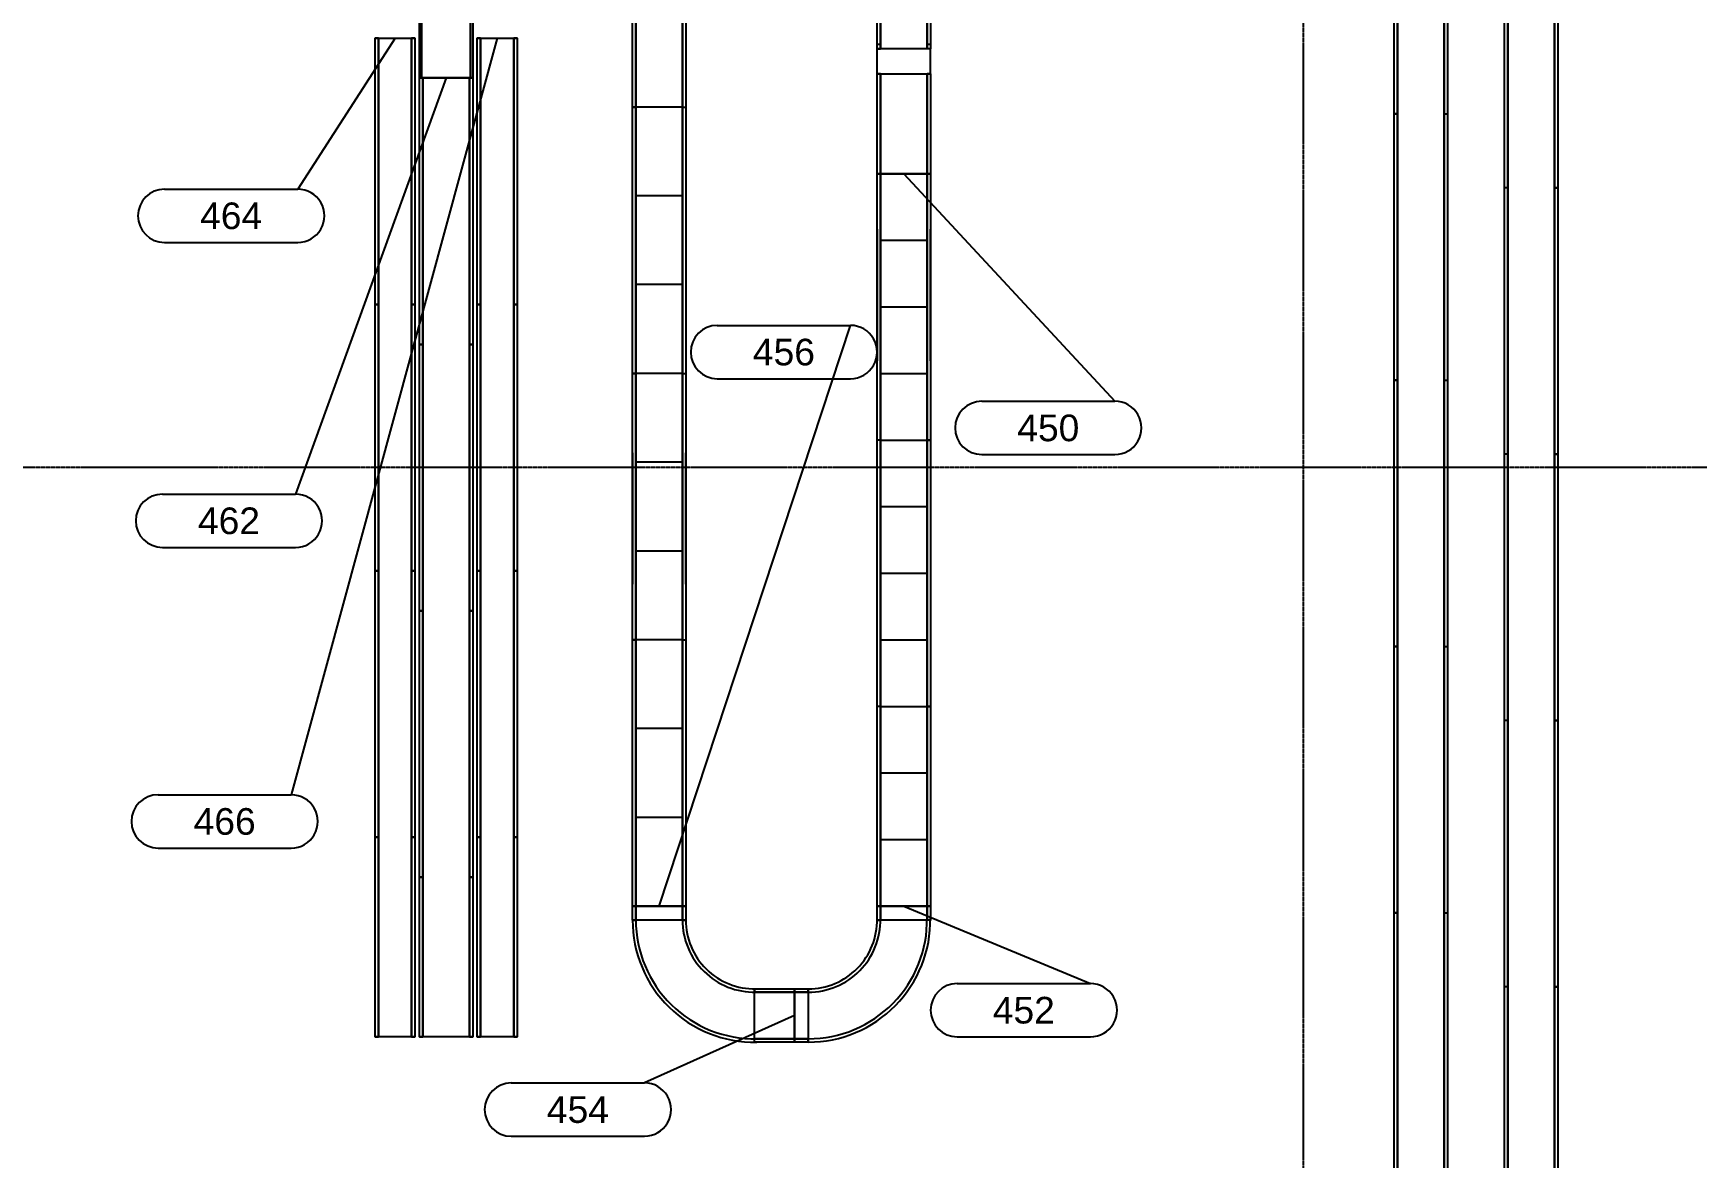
# Model space of a CAD drawing. Header units: inches. Extents: x -21257 to 11444, y 0 to 8704.
# Drawn here: x 956 to 1705, y 4956 to 5463 of the extents above; entities that cross this region are included whole.
import ezdxf
from ezdxf.enums import TextEntityAlignment as Align

# ---------------------------------------------------------------- set-up
doc = ezdxf.new("R2010")
doc.units = ezdxf.units.IN
doc.header["$MEASUREMENT"] = 0
doc.linetypes.add('CENTER2', pattern=[1.125, 0.75, -0.125, 0.125, -0.125])
for name, color, linetype in [('400-CONV-LAYOUT', 1, 'Continuous'), ('400-CONV-NUMBERS', 1, 'Continuous'), ('800-CONV-LAYOUT', 54, 'Continuous'), ('Bldg_Cline', 8, 'CENTER2')]:
    doc.layers.add(name, color=color, linetype=linetype)
doc.styles.get("Standard").update_dxf_attribs({"font": 'helvl.shx'})

# ---------------------------------------------------------------- blocks, each defined once
blk = doc.blocks.new('DCBLOCK')
at = {"linetype": 'Continuous'}
for p, q in [((-0.625, 0), (0, 0)), ((-0.625, -0.25), (0, -0.25))]:
    blk.add_line(p, q, dxfattribs=at)
for centre, start, end in [((-0.625, -0.125), 89.99998, 269.99994), ((0, -0.125), 269.99994, 89.99998)]:
    blk.add_arc(centre, 0.125, start, end)
blk.add_attdef('FORTNAITEM', text='', height=0.125).set_placement((-0.3125, -0.125), align=Align.MIDDLE_CENTER)
at = {"flags": 1}
blk.add_attdef('SERIALNUM', (-0.625, -0.3437), '', height=0.125, dxfattribs=at)
blk = doc.blocks.new('Promise-US15-100330-00-10-003 Bldg Colums')
at = {"layer": 'Bldg_Cline'}
for p, q in [((600, 7193.33), (600, 9.33)), ((-389.27, 4752), (72, 4752)), ((72, 4752), (6000, 4752))]:
    blk.add_line(p, q, dxfattribs=at)

msp = doc.modelspace()

# ---------------------------------------------------------------- linework, layer by layer
at = {"layer": '400-CONV-LAYOUT', "linetype": 'Continuous'}
for p, q in [((1337.62, 5457.96, 212.29), (1336.12, 5457.96, 212.29)), ((1336.12, 5456.04, 218.5), (1337.62, 5456.04, 218.5)), ((1337.62, 5456.04, 218.5), (1337.62, 5457.96, 212.29)), ((1360.12, 5457.96, 212.29), (1358.62, 5457.96, 212.29)), ((1358.62, 5457.96, 212.29), (1358.62, 5456.04, 218.5)), ((1360.12, 5456.04, 218.5), (1358.62, 5456.04, 218.5)), ((1337.62, 5444.77, 209.5), (1336.12, 5444.77, 209.5)), ((1337.62, 5444.77, 216), (1336.12, 5444.77, 216)), ((1337.62, 5444.77, 216), (1337.62, 5444.77, 209.5)), ((1358.62, 5444.77, 209.5), (1360.12, 5444.77, 209.5)), ((1358.62, 5444.77, 216), (1358.62, 5444.77, 209.5)), ((1360.12, 5444.77, 216), (1358.62, 5444.77, 216)), ((1225.9, 5429.77, 216), (1227.4, 5429.77, 216)), ((1227.4, 5429.77, 209.5), (1225.9, 5429.77, 209.5)), ((1227.4, 5429.77, 216), (1227.4, 5429.77, 209.5)), ((1248.4, 5429.77, 216), (1227.4, 5429.77, 216)), ((1248.4, 5429.77, 216), (1249.9, 5429.77, 216)), ((1248.4, 5429.77, 216), (1248.4, 5429.77, 209.5)), ((1248.4, 5429.77, 209.5), (1249.9, 5429.77, 209.5)), ((1337.6, 5399.77, 216), (1336.1, 5399.77, 216)), ((1337.6, 5399.77, 209.5), (1336.1, 5399.77, 209.5)), ((1337.62, 5399.77, 209.5), (1336.12, 5399.77, 209.5)), ((1336.12, 5399.77, 216), (1337.62, 5399.77, 216)), ((1337.6, 5399.77, 216), (1337.6, 5399.77, 209.5)), ((1337.62, 5399.77, 216), (1337.62, 5399.77, 209.5)), ((1360.1, 5399.77, 216), (1358.6, 5399.77, 216)), ((1358.6, 5399.77, 216), (1358.6, 5399.77, 209.5)), ((1358.6, 5399.77, 209.5), (1360.1, 5399.77, 209.5)), ((1360.12, 5399.77, 209.5), (1358.62, 5399.77, 209.5)), ((1358.62, 5399.77, 209.5), (1358.62, 5399.77, 216)), ((1360.12, 5399.77, 216), (1358.62, 5399.77, 216)), ((1248.4, 5389.77, 216), (1227.4, 5389.77, 216)), ((1620.22, 5393.42, 330), (1618.72, 5393.42, 330)), ((1620.22, 5393.42, 323.5), (1618.72, 5393.42, 323.5)), ((1620.22, 5393.42, 330), (1620.22, 5393.42, 323.5)), ((1642.72, 5393.42, 330), (1641.22, 5393.42, 330)), ((1641.22, 5393.42, 330), (1641.22, 5393.42, 323.5)), ((1641.22, 5393.42, 323.5), (1642.72, 5393.42, 323.5)), ((1337.6, 5369.77, 216), (1358.6, 5369.77, 216)), ((1248.4, 5349.77, 216), (1227.4, 5349.77, 216)), ((1337.6, 5339.77, 216), (1358.6, 5339.77, 216)), ((1225.9, 5309.77, 216), (1227.4, 5309.77, 216)), ((1227.4, 5309.77, 209.5), (1225.9, 5309.77, 209.5)), ((1227.4, 5309.77, 216), (1227.4, 5309.77, 209.5)), ((1248.4, 5309.77, 216), (1227.4, 5309.77, 216)), ((1248.4, 5309.77, 216), (1249.9, 5309.77, 216)), ((1248.4, 5309.77, 216), (1248.4, 5309.77, 209.5)), ((1248.4, 5309.77, 209.5), (1249.9, 5309.77, 209.5)), ((1337.6, 5309.77, 216), (1358.6, 5309.77, 216)), ((1337.6, 5279.77, 216), (1336.1, 5279.77, 216)), ((1337.6, 5279.77, 209.5), (1336.1, 5279.77, 209.5)), ((1337.6, 5279.77, 216), (1337.6, 5279.77, 209.5)), ((1337.6, 5279.77, 216), (1358.6, 5279.77, 216)), ((1360.1, 5279.77, 216), (1358.6, 5279.77, 216)), ((1358.6, 5279.77, 216), (1358.6, 5279.77, 209.5)), ((1358.6, 5279.77, 209.5), (1360.1, 5279.77, 209.5)), ((1248.4, 5269.77, 216), (1227.4, 5269.77, 216)), ((1620.22, 5273.42, 330), (1618.72, 5273.42, 330)), ((1620.22, 5273.42, 323.5), (1618.72, 5273.42, 323.5)), ((1620.22, 5273.42, 330), (1620.22, 5273.42, 323.5)), ((1642.72, 5273.42, 330), (1641.22, 5273.42, 330)), ((1641.22, 5273.42, 330), (1641.22, 5273.42, 323.5)), ((1641.22, 5273.42, 323.5), (1642.72, 5273.42, 323.5)), ((1337.6, 5249.77, 216), (1358.6, 5249.77, 216)), ((1248.4, 5229.77, 216), (1227.4, 5229.77, 216)), ((1337.6, 5219.77, 216), (1358.6, 5219.77, 216)), ((1227.4, 5189.77, 209.5), (1225.9, 5189.77, 209.5)), ((1225.9, 5189.77, 216), (1227.4, 5189.77, 216)), ((1248.4, 5189.77, 216), (1227.4, 5189.77, 216)), ((1227.4, 5189.77, 216), (1227.4, 5189.77, 209.5)), ((1248.4, 5189.77, 209.5), (1249.9, 5189.77, 209.5)), ((1248.4, 5189.77, 216), (1248.4, 5189.77, 209.5)), ((1248.4, 5189.77, 216), (1249.9, 5189.77, 216)), ((1337.6, 5189.77, 216), (1358.6, 5189.77, 216)), ((1337.6, 5159.77, 209.5), (1336.1, 5159.77, 209.5)), ((1337.6, 5159.77, 216), (1336.1, 5159.77, 216)), ((1337.6, 5159.77, 216), (1358.6, 5159.77, 216)), ((1337.6, 5159.77, 216), (1337.6, 5159.77, 209.5)), ((1358.6, 5159.77, 209.5), (1360.1, 5159.77, 209.5)), ((1358.6, 5159.77, 216), (1358.6, 5159.77, 209.5)), ((1360.1, 5159.77, 216), (1358.6, 5159.77, 216)), ((1248.4, 5149.77, 216), (1227.4, 5149.77, 216)), ((1620.22, 5153.42, 330), (1618.72, 5153.42, 330)), ((1620.22, 5153.42, 323.5), (1618.72, 5153.42, 323.5)), ((1620.22, 5153.42, 330), (1620.22, 5153.42, 323.5)), ((1642.72, 5153.42, 330), (1641.22, 5153.42, 330)), ((1641.22, 5153.42, 330), (1641.22, 5153.42, 323.5)), ((1641.22, 5153.42, 323.5), (1642.72, 5153.42, 323.5)), ((1337.6, 5129.77, 216), (1358.6, 5129.77, 216)), ((1248.4, 5109.77, 216), (1227.4, 5109.77, 216)), ((1337.6, 5099.77, 216), (1358.6, 5099.77, 216)), ((1225.9, 5069.77, 206.5), (1227.4, 5069.77, 206.5)), ((1225.9, 5069.77, 216), (1227.4, 5069.77, 216)), ((1227.4, 5069.77, 209.5), (1225.9, 5069.77, 209.5)), ((1225.9, 5069.77, 216), (1227.4, 5069.77, 216)), ((1227.4, 5069.77, 206.5), (1227.4, 5069.77, 216)), ((1227.4, 5069.77, 216), (1227.4, 5069.77, 209.5)), ((1248.4, 5069.77, 206.5), (1249.9, 5069.77, 206.5)), ((1248.4, 5069.77, 216), (1248.4, 5069.77, 206.5)), ((1249.9, 5069.77, 216), (1248.4, 5069.77, 216)), ((1248.4, 5069.77, 209.5), (1249.9, 5069.77, 209.5)), ((1248.4, 5069.77, 216), (1248.4, 5069.77, 209.5)), ((1248.4, 5069.77, 216), (1249.9, 5069.77, 216)), ((1337.6, 5069.77, 206.5), (1336.1, 5069.77, 206.5)), ((1337.6, 5069.77, 216), (1336.1, 5069.77, 216)), ((1337.6, 5069.77, 209.5), (1336.1, 5069.77, 209.5)), ((1336.1, 5069.77, 216), (1337.6, 5069.77, 216)), ((1337.6, 5069.77, 216), (1337.6, 5069.77, 206.5)), ((1337.6, 5069.77, 216), (1337.6, 5069.77, 209.5)), ((1358.6, 5069.77, 206.5), (1360.1, 5069.77, 206.5)), ((1358.6, 5069.77, 216), (1358.6, 5069.77, 206.5)), ((1360.1, 5069.77, 216), (1358.6, 5069.77, 216)), ((1360.1, 5069.77, 209.5), (1358.6, 5069.77, 209.5)), ((1358.6, 5069.77, 209.5), (1358.6, 5069.77, 216)), ((1360.1, 5069.77, 216), (1358.6, 5069.77, 216)), ((1227.4, 5063.52, 206.5), (1225.9, 5063.52, 206.5)), ((1225.9, 5063.52, 216), (1227.4, 5063.52, 216)), ((1227.4, 5063.52, 216), (1227.4, 5063.52, 206.5)), ((1248.4, 5063.52, 206.5), (1249.9, 5063.52, 206.5)), ((1248.4, 5063.52, 216), (1248.4, 5063.52, 206.5)), ((1248.4, 5063.52, 216), (1249.9, 5063.52, 216)), ((1337.6, 5063.52, 206.5), (1336.1, 5063.52, 206.5)), ((1336.1, 5063.52, 216), (1337.6, 5063.52, 216)), ((1337.6, 5063.52, 216), (1337.6, 5063.52, 206.5)), ((1360.1, 5063.52, 206.5), (1358.6, 5063.52, 206.5)), ((1358.6, 5063.52, 206.5), (1358.6, 5063.52, 216)), ((1360.1, 5063.52, 216), (1358.6, 5063.52, 216)), ((1280.9, 5031.02, 206.5), (1280.9, 5032.52, 206.5)), ((1280.9, 5032.52, 216), (1280.9, 5031.02, 216)), ((1280.9, 5031.02, 216), (1280.9, 5031.02, 206.5)), ((1298.85, 5031.02, 206.5), (1298.85, 5032.52, 206.5)), ((1298.85, 5032.52, 216), (1298.85, 5031.02, 216)), ((1298.85, 5031.02, 216), (1298.85, 5031.02, 206.5)), ((1298.9, 5031.02, 206.5), (1298.9, 5032.52, 206.5)), ((1298.9, 5031.02, 216), (1298.9, 5032.52, 216)), ((1298.9, 5031.02, 216), (1298.9, 5031.02, 206.5)), ((1305.1, 5031.02, 206.5), (1305.1, 5032.52, 206.5)), ((1305.1, 5031.02, 216), (1305.1, 5032.52, 216)), ((1305.1, 5031.02, 216), (1305.1, 5031.02, 206.5)), ((1620.22, 5033.42, 330), (1618.72, 5033.42, 330)), ((1620.22, 5033.42, 323.5), (1618.72, 5033.42, 323.5)), ((1620.22, 5033.42, 330), (1620.22, 5033.42, 323.5)), ((1642.72, 5033.42, 330), (1641.22, 5033.42, 330)), ((1641.22, 5033.42, 330), (1641.22, 5033.42, 323.5)), ((1641.22, 5033.42, 323.5), (1642.72, 5033.42, 323.5)), ((1280.9, 5008.52, 206.5), (1280.9, 5010.02, 206.5)), ((1280.9, 5010.02, 206.5), (1280.9, 5010.02, 216)), ((1280.9, 5008.52, 216), (1280.9, 5010.02, 216)), ((1298.85, 5008.52, 206.5), (1298.85, 5010.02, 206.5)), ((1298.85, 5010.02, 206.5), (1298.85, 5010.02, 216)), ((1298.85, 5008.52, 216), (1298.85, 5010.02, 216)), ((1298.9, 5010.02, 206.5), (1298.9, 5008.52, 206.5)), ((1298.9, 5010.02, 216), (1298.9, 5010.02, 206.5)), ((1298.9, 5008.52, 216), (1298.9, 5010.02, 216)), ((1305.1, 5010.02, 206.5), (1305.1, 5008.52, 206.5)), ((1305.1, 5010.02, 216), (1305.1, 5010.02, 206.5)), ((1305.1, 5008.52, 216), (1305.1, 5010.02, 216))]:
    msp.add_line(p, q, dxfattribs=at)
at = {"layer": '400-CONV-LAYOUT'}
for p, q in [((1336.12, 5444.77), (1336.12, 5456.04)), ((1360.12, 5444.77), (1360.12, 5456.04))]:
    msp.add_line(p, q, dxfattribs=at)
for centre, radius, start, end in [((1280.9, 5063.52, 206.5), 55, 180, 271), ((1280.9, 5063.52, 216), 55, 180, 271), ((1280.9, 5063.52, 206.5), 53.5, 180, 271), ((1280.9, 5063.52, 216), 53.5, 180, 271), ((1280.9, 5063.52, 206.5), 32.5, 180, 271), ((1280.9, 5063.52, 216), 32.5, 180, 271), ((1280.9, 5063.52, 206.5), 31, 180, 271), ((1280.9, 5063.52, 216), 31, 180, 271), ((1305.1, 5063.52, 206.5), 55, 270, 1), ((1305.1, 5063.52, 216), 55, 270, 1), ((1305.1, 5063.52, 206.5), 53.5, 270, 1), ((1305.1, 5063.52, 216), 53.5, 270, 1), ((1305.1, 5063.52, 206.5), 32.5, 270, 1), ((1305.1, 5063.52, 216), 32.5, 270, 1), ((1305.1, 5063.52, 206.5), 31, 270, 1), ((1305.1, 5063.52, 216), 31, 270, 1)]:
    msp.add_arc(centre, radius, start, end, dxfattribs=at)
for points in [[(1620.22, 5873.42, 323.5), (1620.22, 4553.42, 323.5), (1618.72, 4553.42, 323.5), (1618.72, 5873.42, 323.5)], [(1620.22, 5873.42, 330), (1620.22, 4553.42, 330), (1618.72, 4553.42, 330), (1618.72, 5873.42, 330)], [(1641.22, 5873.42, 330), (1641.22, 4553.42, 330), (1620.22, 4553.42, 330), (1620.22, 5873.42, 330)], [(1620.22, 5873.42, 330), (1620.22, 4553.42, 330), (1620.22, 4553.42, 323.5), (1620.22, 5873.42, 323.5)], [(1641.22, 5873.42, 330), (1641.22, 4553.42, 330), (1641.22, 4553.42, 323.5), (1641.22, 5873.42, 323.5)], [(1642.72, 5873.42, 323.5), (1642.72, 4553.42, 323.5), (1641.22, 4553.42, 323.5), (1641.22, 5873.42, 323.5)], [(1642.72, 5873.42, 330), (1642.72, 4553.42, 330), (1641.22, 4553.42, 330), (1641.22, 5873.42, 330)], [(1337.62, 5811.01, 321.58), (1337.62, 5457.96, 212.29), (1336.12, 5457.96, 212.29), (1336.12, 5811.01, 321.58)], [(1337.62, 5809.09, 327.79), (1337.62, 5456.04, 218.5), (1336.12, 5456.04, 218.5), (1336.12, 5809.09, 327.79)], [(1337.62, 5809.09, 327.79), (1337.62, 5456.04, 218.5), (1337.62, 5457.96, 212.29), (1337.62, 5811.01, 321.58)], [(1358.62, 5809.09, 327.79), (1358.62, 5456.04, 218.5), (1337.62, 5456.04, 218.5), (1337.62, 5809.09, 327.79)], [(1358.62, 5809.09, 327.79), (1358.62, 5456.04, 218.5), (1358.62, 5457.96, 212.29), (1358.62, 5811.01, 321.58)], [(1360.12, 5811.01, 321.58), (1360.12, 5457.96, 212.29), (1358.62, 5457.96, 212.29), (1358.62, 5811.01, 321.58)], [(1360.12, 5809.09, 327.79), (1360.12, 5456.04, 218.5), (1358.62, 5456.04, 218.5), (1358.62, 5809.09, 327.79)], [(1130.9, 5550.85, 33.5), (1130.9, 5443.01, 27.5), (1129.9, 5443.01, 27.5), (1129.9, 5550.85, 33.5)], [(1130.9, 5550.71, 36), (1130.9, 5442.88, 30), (1129.9, 5442.88, 30), (1129.9, 5550.71, 36)], [(1130.9, 5550.71, 36), (1130.9, 5442.88, 30), (1130.9, 5443.01, 27.5), (1130.9, 5550.85, 33.5)], [(1152.9, 5550.71, 36), (1152.9, 5442.88, 30), (1130.9, 5442.88, 30), (1130.9, 5550.71, 36)], [(1152.9, 5550.71, 36), (1152.9, 5442.88, 30), (1152.9, 5443.01, 27.5), (1152.9, 5550.85, 33.5)], [(1153.9, 5550.85, 33.5), (1153.9, 5443.01, 27.5), (1152.9, 5443.01, 27.5), (1152.9, 5550.85, 33.5)], [(1153.9, 5550.71, 36), (1153.9, 5442.88, 30), (1152.9, 5442.88, 30), (1152.9, 5550.71, 36)], [(1225.9, 5069.77, 209.5), (1225.9, 5549.77, 209.5), (1227.4, 5549.77, 209.5), (1227.4, 5069.77, 209.5)], [(1225.9, 5069.77, 216), (1225.9, 5549.77, 216), (1227.4, 5549.77, 216), (1227.4, 5069.77, 216)], [(1227.4, 5069.77, 216), (1227.4, 5549.77, 216), (1248.4, 5549.77, 216), (1248.4, 5069.77, 216)], [(1227.4, 5069.77, 216), (1227.4, 5549.77, 216), (1227.4, 5549.77, 209.5), (1227.4, 5069.77, 209.5)], [(1248.4, 5069.77, 216), (1248.4, 5549.77, 216), (1248.4, 5549.77, 209.5), (1248.4, 5069.77, 209.5)], [(1248.4, 5069.77, 209.5), (1248.4, 5549.77, 209.5), (1249.9, 5549.77, 209.5), (1249.9, 5069.77, 209.5)], [(1248.4, 5069.77, 216), (1248.4, 5549.77, 216), (1249.9, 5549.77, 216), (1249.9, 5069.77, 216)], [(1111.4, 5460.86, 30), (1111.4, 5010.86, 30), (1109.9, 5010.86, 30), (1109.9, 5460.86, 30)], [(1111.4, 5460.86, 26.5), (1111.4, 5010.86, 26.5), (1109.9, 5010.86, 26.5), (1109.9, 5460.86, 26.5)], [(1111.4, 5460.86, 30), (1111.4, 5460.86, 26.5), (1109.9, 5460.86, 26.5), (1109.9, 5460.86, 30)], [(1111.4, 5460.86, 30), (1111.4, 5010.86, 30), (1111.4, 5010.86, 26.5), (1111.4, 5460.86, 26.5)], [(1126.4, 5460.86, 30), (1126.4, 5010.86, 30), (1111.4, 5010.86, 30), (1111.4, 5460.86, 30)], [(1127.9, 5460.86, 30), (1127.9, 5460.86, 26.5), (1126.4, 5460.86, 26.5), (1126.4, 5460.86, 30)], [(1126.4, 5460.86, 30), (1126.4, 5010.86, 30), (1126.4, 5010.86, 26.5), (1126.4, 5460.86, 26.5)], [(1127.9, 5460.86, 26.5), (1127.9, 5010.86, 26.5), (1126.4, 5010.86, 26.5), (1126.4, 5460.86, 26.5)], [(1127.9, 5460.86, 30), (1127.9, 5010.86, 30), (1126.4, 5010.86, 30), (1126.4, 5460.86, 30)], [(1157.4, 5460.86, 30), (1157.4, 5460.86, 26.5), (1155.9, 5460.86, 26.5), (1155.9, 5460.86, 30)], [(1157.4, 5460.86, 26.5), (1157.4, 5010.86, 26.5), (1155.9, 5010.86, 26.5), (1155.9, 5460.86, 26.5)], [(1157.4, 5460.86, 30), (1157.4, 5010.86, 30), (1155.9, 5010.86, 30), (1155.9, 5460.86, 30)], [(1172.4, 5460.86, 30), (1172.4, 5010.86, 30), (1157.4, 5010.86, 30), (1157.4, 5460.86, 30)], [(1157.4, 5460.86, 30), (1157.4, 5010.86, 30), (1157.4, 5010.86, 26.5), (1157.4, 5460.86, 26.5)], [(1173.9, 5460.86, 30), (1173.9, 5010.86, 30), (1172.4, 5010.86, 30), (1172.4, 5460.86, 30)], [(1173.9, 5460.86, 26.5), (1173.9, 5010.86, 26.5), (1172.4, 5010.86, 26.5), (1172.4, 5460.86, 26.5)], [(1172.4, 5460.86, 30), (1172.4, 5010.86, 30), (1172.4, 5010.86, 26.5), (1172.4, 5460.86, 26.5)], [(1173.9, 5460.86, 30), (1173.9, 5460.86, 26.5), (1172.4, 5460.86, 26.5), (1172.4, 5460.86, 30)], [(1129.9, 5442.88, 30), (1130.9, 5442.88, 30), (1130.9, 5443.01, 27.5), (1129.9, 5443.01, 27.5)], [(1131.4, 5442.88, 30), (1131.4, 5442.88, 26.5), (1129.9, 5442.88, 26.5), (1129.9, 5442.88, 30)], [(1131.4, 5442.88, 26.5), (1131.4, 5010.88, 26.5), (1129.9, 5010.88, 26.5), (1129.9, 5442.88, 26.5)], [(1131.4, 5442.88, 30), (1131.4, 5010.88, 30), (1129.9, 5010.88, 30), (1129.9, 5442.88, 30)], [(1152.4, 5442.88, 30), (1152.4, 5010.88, 30), (1131.4, 5010.88, 30), (1131.4, 5442.88, 30)], [(1131.4, 5442.88, 30), (1131.4, 5010.88, 30), (1131.4, 5010.88, 26.5), (1131.4, 5442.88, 26.5)], [(1153.9, 5442.88, 30), (1153.9, 5442.88, 26.5), (1152.4, 5442.88, 26.5), (1152.4, 5442.88, 30)], [(1152.4, 5442.88, 30), (1152.4, 5010.88, 30), (1152.4, 5010.88, 26.5), (1152.4, 5442.88, 26.5)], [(1153.9, 5442.88, 26.5), (1153.9, 5010.88, 26.5), (1152.4, 5010.88, 26.5), (1152.4, 5442.88, 26.5)], [(1153.9, 5442.88, 30), (1153.9, 5010.88, 30), (1152.4, 5010.88, 30), (1152.4, 5442.88, 30)], [(1153.9, 5442.88, 30), (1153.9, 5443.01, 27.5), (1152.9, 5443.01, 27.5), (1152.9, 5442.88, 30)], [(1337.62, 5444.77, 209.5), (1337.62, 5399.77, 209.5), (1336.12, 5399.77, 209.5), (1336.12, 5444.77, 209.5)], [(1337.62, 5444.77, 216), (1337.62, 5399.77, 216), (1336.12, 5399.77, 216), (1336.12, 5444.77, 216)], [(1358.62, 5444.77, 216), (1358.62, 5399.77, 216), (1337.62, 5399.77, 216), (1337.62, 5444.77, 216)], [(1337.62, 5444.77, 216), (1337.62, 5399.77, 216), (1337.62, 5399.77, 209.5), (1337.62, 5444.77, 209.5)], [(1358.62, 5444.77, 216), (1358.62, 5399.77, 216), (1358.62, 5399.77, 209.5), (1358.62, 5444.77, 209.5)], [(1360.12, 5444.77, 209.5), (1360.12, 5399.77, 209.5), (1358.62, 5399.77, 209.5), (1358.62, 5444.77, 209.5)], [(1360.12, 5444.77, 216), (1360.12, 5399.77, 216), (1358.62, 5399.77, 216), (1358.62, 5444.77, 216)], [(1337.6, 5399.77, 209.5), (1337.6, 5069.77, 209.5), (1336.1, 5069.77, 209.5), (1336.1, 5399.77, 209.5)], [(1337.6, 5399.77, 216), (1337.6, 5069.77, 216), (1336.1, 5069.77, 216), (1336.1, 5399.77, 216)], [(1358.6, 5399.77, 216), (1358.6, 5069.77, 216), (1337.6, 5069.77, 216), (1337.6, 5399.77, 216)], [(1337.6, 5399.77, 216), (1337.6, 5069.77, 216), (1337.6, 5069.77, 209.5), (1337.6, 5399.77, 209.5)], [(1358.6, 5399.77, 216), (1358.6, 5069.77, 216), (1358.6, 5069.77, 209.5), (1358.6, 5399.77, 209.5)], [(1360.1, 5399.77, 209.5), (1360.1, 5069.77, 209.5), (1358.6, 5069.77, 209.5), (1358.6, 5399.77, 209.5)], [(1360.1, 5399.77, 216), (1360.1, 5069.77, 216), (1358.6, 5069.77, 216), (1358.6, 5399.77, 216)], [(1336.1, 5353.77, 209.5), (1336.1, 5353.77, 197.18), (1336.1, 5374.77, 209.5), (1336.1, 5353.77, 209.5)], [(1360.1, 5353.77, 209.5), (1360.1, 5353.77, 197.18), (1360.1, 5374.77, 209.5), (1360.1, 5353.77, 209.5)], [(1336.1, 5315.52, 209.5), (1336.1, 5315.52, 197.18), (1336.1, 5353.77, 197.18), (1336.1, 5353.77, 209.5)], [(1360.1, 5315.52, 209.5), (1360.1, 5315.52, 197.18), (1360.1, 5353.77, 197.18), (1360.1, 5353.77, 209.5)], [(1111.4, 5340.86, 30), (1111.4, 5340.86, 26.5), (1109.9, 5340.86, 26.5), (1109.9, 5340.86, 30)], [(1127.9, 5340.86, 30), (1127.9, 5340.86, 26.5), (1126.4, 5340.86, 26.5), (1126.4, 5340.86, 30)], [(1157.4, 5340.86, 30), (1157.4, 5340.86, 26.5), (1155.9, 5340.86, 26.5), (1155.9, 5340.86, 30)], [(1173.9, 5340.86, 30), (1173.9, 5340.86, 26.5), (1172.4, 5340.86, 26.5), (1172.4, 5340.86, 30)], [(1131.4, 5322.88, 30), (1131.4, 5322.88, 26.5), (1129.9, 5322.88, 26.5), (1129.9, 5322.88, 30)], [(1153.9, 5322.88, 30), (1153.9, 5322.88, 26.5), (1152.4, 5322.88, 26.5), (1152.4, 5322.88, 30)], [(1225.9, 5274.02, 209.5), (1225.9, 5274.02, 197.18), (1225.9, 5235.77, 197.18), (1225.9, 5235.77, 209.5)], [(1249.9, 5274.02, 209.5), (1249.9, 5274.02, 197.18), (1249.9, 5235.77, 197.18), (1249.9, 5235.77, 209.5)], [(1225.9, 5235.77, 209.5), (1225.9, 5235.77, 197.18), (1225.9, 5214.77, 209.5), (1225.9, 5235.77, 209.5)], [(1249.9, 5235.77, 209.5), (1249.9, 5235.77, 197.18), (1249.9, 5214.77, 209.5), (1249.9, 5235.77, 209.5)], [(1111.4, 5220.86, 30), (1111.4, 5220.86, 26.5), (1109.9, 5220.86, 26.5), (1109.9, 5220.86, 30)], [(1127.9, 5220.86, 30), (1127.9, 5220.86, 26.5), (1126.4, 5220.86, 26.5), (1126.4, 5220.86, 30)], [(1157.4, 5220.86, 30), (1157.4, 5220.86, 26.5), (1155.9, 5220.86, 26.5), (1155.9, 5220.86, 30)], [(1173.9, 5220.86, 30), (1173.9, 5220.86, 26.5), (1172.4, 5220.86, 26.5), (1172.4, 5220.86, 30)], [(1131.4, 5202.88, 30), (1131.4, 5202.88, 26.5), (1129.9, 5202.88, 26.5), (1129.9, 5202.88, 30)], [(1153.9, 5202.88, 30), (1153.9, 5202.88, 26.5), (1152.4, 5202.88, 26.5), (1152.4, 5202.88, 30)], [(1111.4, 5100.86, 30), (1111.4, 5100.86, 26.5), (1109.9, 5100.86, 26.5), (1109.9, 5100.86, 30)], [(1127.9, 5100.86, 30), (1127.9, 5100.86, 26.5), (1126.4, 5100.86, 26.5), (1126.4, 5100.86, 30)], [(1157.4, 5100.86, 30), (1157.4, 5100.86, 26.5), (1155.9, 5100.86, 26.5), (1155.9, 5100.86, 30)], [(1173.9, 5100.86, 30), (1173.9, 5100.86, 26.5), (1172.4, 5100.86, 26.5), (1172.4, 5100.86, 30)], [(1131.4, 5082.88, 30), (1131.4, 5082.88, 26.5), (1129.9, 5082.88, 26.5), (1129.9, 5082.88, 30)], [(1153.9, 5082.88, 30), (1153.9, 5082.88, 26.5), (1152.4, 5082.88, 26.5), (1152.4, 5082.88, 30)], [(1225.9, 5063.52, 206.5), (1225.9, 5069.77, 206.5), (1227.4, 5069.77, 206.5), (1227.4, 5063.52, 206.5)], [(1225.9, 5063.52, 216), (1225.9, 5069.77, 216), (1227.4, 5069.77, 216), (1227.4, 5063.52, 216)], [(1227.4, 5063.52, 216), (1227.4, 5069.77, 216), (1248.4, 5069.77, 216), (1248.4, 5063.52, 216)], [(1227.4, 5063.52, 216), (1227.4, 5069.77, 216), (1227.4, 5069.77, 206.5), (1227.4, 5063.52, 206.5)], [(1248.4, 5063.52, 216), (1248.4, 5069.77, 216), (1248.4, 5069.77, 206.5), (1248.4, 5063.52, 206.5)], [(1248.4, 5063.52, 206.5), (1248.4, 5069.77, 206.5), (1249.9, 5069.77, 206.5), (1249.9, 5063.52, 206.5)], [(1248.4, 5063.52, 216), (1248.4, 5069.77, 216), (1249.9, 5069.77, 216), (1249.9, 5063.52, 216)], [(1337.6, 5069.77, 206.5), (1337.6, 5063.52, 206.5), (1336.1, 5063.52, 206.5), (1336.1, 5069.77, 206.5)], [(1337.6, 5069.77, 216), (1337.6, 5063.52, 216), (1336.1, 5063.52, 216), (1336.1, 5069.77, 216)], [(1358.6, 5069.77, 216), (1358.6, 5063.52, 216), (1337.6, 5063.52, 216), (1337.6, 5069.77, 216)], [(1337.6, 5069.77, 216), (1337.6, 5063.52, 216), (1337.6, 5063.52, 206.5), (1337.6, 5069.77, 206.5)], [(1358.6, 5069.77, 216), (1358.6, 5063.52, 216), (1358.6, 5063.52, 206.5), (1358.6, 5069.77, 206.5)], [(1360.1, 5069.77, 206.5), (1360.1, 5063.52, 206.5), (1358.6, 5063.52, 206.5), (1358.6, 5069.77, 206.5)], [(1360.1, 5069.77, 216), (1360.1, 5063.52, 216), (1358.6, 5063.52, 216), (1358.6, 5069.77, 216)], [(1298.9, 5031.02, 206.5), (1280.9, 5031.02, 206.5), (1280.9, 5032.52, 206.5), (1298.9, 5032.52, 206.5)], [(1298.9, 5031.02, 216), (1280.9, 5031.02, 216), (1280.9, 5032.52, 216), (1298.9, 5032.52, 216)], [(1298.9, 5010.02, 216), (1280.9, 5010.02, 216), (1280.9, 5031.02, 216), (1298.9, 5031.02, 216)], [(1298.9, 5031.02, 216), (1280.9, 5031.02, 216), (1280.9, 5031.02, 206.5), (1298.9, 5031.02, 206.5)], [(1305.1, 5031.02, 206.5), (1298.85, 5031.02, 206.5), (1298.85, 5032.52, 206.5), (1305.1, 5032.52, 206.5)], [(1305.1, 5031.02, 216), (1298.85, 5031.02, 216), (1298.85, 5032.52, 216), (1305.1, 5032.52, 216)], [(1305.1, 5010.02, 216), (1298.85, 5010.02, 216), (1298.85, 5031.02, 216), (1305.1, 5031.02, 216)], [(1305.1, 5031.02, 216), (1298.85, 5031.02, 216), (1298.85, 5031.02, 206.5), (1305.1, 5031.02, 206.5)], [(1109.9, 5010.86, 30), (1111.4, 5010.86, 30), (1111.4, 5010.86, 26.5), (1109.9, 5010.86, 26.5)], [(1127.9, 5010.86, 30), (1127.9, 5010.86, 26.5), (1126.4, 5010.86, 26.5), (1126.4, 5010.86, 30)], [(1129.9, 5010.88, 30), (1131.4, 5010.88, 30), (1131.4, 5010.88, 26.5), (1129.9, 5010.88, 26.5)], [(1153.9, 5010.88, 30), (1153.9, 5010.88, 26.5), (1152.4, 5010.88, 26.5), (1152.4, 5010.88, 30)], [(1155.9, 5010.86, 30), (1157.4, 5010.86, 30), (1157.4, 5010.86, 26.5), (1155.9, 5010.86, 26.5)], [(1173.9, 5010.86, 30), (1173.9, 5010.86, 26.5), (1172.4, 5010.86, 26.5), (1172.4, 5010.86, 30)], [(1298.9, 5010.02, 216), (1280.9, 5010.02, 216), (1280.9, 5010.02, 206.5), (1298.9, 5010.02, 206.5)], [(1298.9, 5008.52, 206.5), (1280.9, 5008.52, 206.5), (1280.9, 5010.02, 206.5), (1298.9, 5010.02, 206.5)], [(1298.9, 5008.52, 216), (1280.9, 5008.52, 216), (1280.9, 5010.02, 216), (1298.9, 5010.02, 216)], [(1305.1, 5010.02, 216), (1298.85, 5010.02, 216), (1298.85, 5010.02, 206.5), (1305.1, 5010.02, 206.5)], [(1305.1, 5008.52, 206.5), (1298.85, 5008.52, 206.5), (1298.85, 5010.02, 206.5), (1305.1, 5010.02, 206.5)], [(1305.1, 5008.52, 216), (1298.85, 5008.52, 216), (1298.85, 5010.02, 216), (1305.1, 5010.02, 216)]]:
    msp.add_3dface(points, dxfattribs=at)
at = {"layer": '400-CONV-LAYOUT', "invisible_edges": 15}
for points in [[(1227.81, 5049.13, 216), (1225.9, 5063.52, 216), (1227.4, 5063.52, 216), (1229.26, 5049.52, 216)], [(1227.81, 5049.13, 206.5), (1225.9, 5063.52, 206.5), (1227.4, 5063.52, 206.5), (1229.26, 5049.52, 206.5)], [(1249.53, 5055.02, 216), (1248.4, 5063.52, 216), (1227.4, 5063.52, 216), (1229.26, 5049.52, 216)], [(1250.98, 5055.41, 216), (1249.9, 5063.52, 216), (1248.4, 5063.52, 216), (1249.53, 5055.02, 216)], [(1250.98, 5055.41, 206.5), (1249.9, 5063.52, 206.5), (1248.4, 5063.52, 206.5), (1249.53, 5055.02, 206.5)], [(1336.09, 5064.06, 216), (1335.16, 5055.93, 216), (1336.61, 5055.56, 216), (1337.59, 5064.09, 216)], [(1336.09, 5064.06, 206.5), (1335.16, 5055.93, 206.5), (1336.61, 5055.56, 206.5), (1337.59, 5064.09, 206.5)], [(1336.09, 5064.06, 216), (1335.16, 5055.93, 216), (1336.61, 5055.56, 216), (1337.59, 5064.09, 216)], [(1336.09, 5064.06, 206.5), (1335.16, 5055.93, 206.5), (1336.61, 5055.56, 206.5), (1337.59, 5064.09, 206.5)], [(1337.59, 5064.09, 216), (1336.61, 5055.56, 216), (1356.97, 5050.42, 216), (1358.59, 5064.45, 216)], [(1337.59, 5064.09, 216), (1336.61, 5055.56, 216), (1356.97, 5050.42, 216), (1358.59, 5064.45, 216)], [(1360.09, 5064.48, 216), (1358.43, 5050.06, 216), (1356.97, 5050.42, 216), (1358.59, 5064.45, 216)], [(1360.09, 5064.48, 206.5), (1358.43, 5050.06, 206.5), (1356.97, 5050.42, 206.5), (1358.59, 5064.45, 206.5)], [(1360.09, 5064.48, 216), (1358.43, 5050.06, 216), (1356.97, 5050.42, 216), (1358.59, 5064.45, 216)], [(1360.09, 5064.48, 206.5), (1358.43, 5050.06, 206.5), (1356.97, 5050.42, 206.5), (1358.59, 5064.45, 206.5)], [(1252.85, 5047.11, 216), (1249.53, 5055.02, 216), (1229.26, 5049.52, 216), (1234.72, 5036.5, 216)], [(1252.85, 5047.11, 216), (1249.53, 5055.02, 216), (1229.26, 5049.52, 216), (1234.72, 5036.5, 216)], [(1254.14, 5047.86, 216), (1250.98, 5055.41, 216), (1249.53, 5055.02, 216), (1252.85, 5047.11, 216)], [(1254.14, 5047.86, 206.5), (1250.98, 5055.41, 206.5), (1249.53, 5055.02, 206.5), (1252.85, 5047.11, 206.5)], [(1254.14, 5047.86, 216), (1250.98, 5055.41, 216), (1249.53, 5055.02, 216), (1252.85, 5047.11, 216)], [(1254.14, 5047.86, 206.5), (1250.98, 5055.41, 206.5), (1249.53, 5055.02, 206.5), (1252.85, 5047.11, 206.5)], [(1335.16, 5055.93, 216), (1332.12, 5048.33, 216), (1333.43, 5047.6, 216), (1336.61, 5055.56, 216)], [(1335.16, 5055.93, 206.5), (1332.12, 5048.33, 206.5), (1333.43, 5047.6, 206.5), (1336.61, 5055.56, 206.5)], [(1335.16, 5055.93, 216), (1332.12, 5048.33, 216), (1333.43, 5047.6, 216), (1336.61, 5055.56, 216)], [(1335.16, 5055.93, 206.5), (1332.12, 5048.33, 206.5), (1333.43, 5047.6, 206.5), (1336.61, 5055.56, 206.5)], [(1336.61, 5055.56, 216), (1333.43, 5047.6, 216), (1351.74, 5037.31, 216), (1356.97, 5050.42, 216)], [(1336.61, 5055.56, 216), (1333.43, 5047.6, 216), (1351.74, 5037.31, 216), (1356.97, 5050.42, 216)], [(1233.43, 5035.74, 216), (1227.81, 5049.13, 216), (1229.26, 5049.52, 216), (1234.72, 5036.5, 216)], [(1233.43, 5035.74, 206.5), (1227.81, 5049.13, 206.5), (1229.26, 5049.52, 206.5), (1234.72, 5036.5, 206.5)], [(1233.43, 5035.74, 216), (1227.81, 5049.13, 216), (1229.26, 5049.52, 216), (1234.72, 5036.5, 216)], [(1233.43, 5035.74, 206.5), (1227.81, 5049.13, 206.5), (1229.26, 5049.52, 206.5), (1234.72, 5036.5, 206.5)], [(1258.12, 5040.34, 216), (1252.85, 5047.11, 216), (1234.72, 5036.5, 216), (1243.4, 5025.36, 216)], [(1258.12, 5040.34, 216), (1252.85, 5047.11, 216), (1234.72, 5036.5, 216), (1243.4, 5025.36, 216)], [(1259.17, 5041.41, 216), (1254.14, 5047.86, 216), (1252.85, 5047.11, 216), (1258.12, 5040.34, 216)], [(1259.17, 5041.41, 206.5), (1254.14, 5047.86, 206.5), (1252.85, 5047.11, 206.5), (1258.12, 5040.34, 206.5)], [(1259.17, 5041.41, 216), (1254.14, 5047.86, 216), (1252.85, 5047.11, 216), (1258.12, 5040.34, 216)], [(1259.17, 5041.41, 206.5), (1254.14, 5047.86, 206.5), (1252.85, 5047.11, 206.5), (1258.12, 5040.34, 206.5)], [(1332.12, 5048.33, 216), (1327.21, 5041.79, 216), (1328.28, 5040.74, 216), (1333.43, 5047.6, 216)], [(1332.12, 5048.33, 206.5), (1327.21, 5041.79, 206.5), (1328.28, 5040.74, 206.5), (1333.43, 5047.6, 206.5)], [(1332.12, 5048.33, 216), (1327.21, 5041.79, 216), (1328.28, 5040.74, 216), (1333.43, 5047.6, 216)], [(1332.12, 5048.33, 206.5), (1327.21, 5041.79, 206.5), (1328.28, 5040.74, 206.5), (1333.43, 5047.6, 206.5)], [(1333.43, 5047.6, 216), (1328.28, 5040.74, 216), (1343.26, 5026.02, 216), (1351.74, 5037.31, 216)], [(1333.43, 5047.6, 216), (1328.28, 5040.74, 216), (1343.26, 5026.02, 216), (1351.74, 5037.31, 216)], [(1358.43, 5050.06, 216), (1353.05, 5036.57, 216), (1351.74, 5037.31, 216), (1356.97, 5050.42, 216)], [(1358.43, 5050.06, 206.5), (1353.05, 5036.57, 206.5), (1351.74, 5037.31, 206.5), (1356.97, 5050.42, 206.5)], [(1358.43, 5050.06, 216), (1353.05, 5036.57, 216), (1351.74, 5037.31, 216), (1356.97, 5050.42, 216)], [(1358.43, 5050.06, 206.5), (1353.05, 5036.57, 206.5), (1351.74, 5037.31, 206.5), (1356.97, 5050.42, 206.5)], [(1242.35, 5024.29, 216), (1233.43, 5035.74, 216), (1234.72, 5036.5, 216), (1243.4, 5025.36, 216)], [(1242.35, 5024.29, 206.5), (1233.43, 5035.74, 206.5), (1234.72, 5036.5, 206.5), (1243.4, 5025.36, 206.5)], [(1242.35, 5024.29, 216), (1233.43, 5035.74, 216), (1234.72, 5036.5, 216), (1243.4, 5025.36, 216)], [(1242.35, 5024.29, 206.5), (1233.43, 5035.74, 206.5), (1234.72, 5036.5, 206.5), (1243.4, 5025.36, 206.5)], [(1264.98, 5035.19, 216), (1258.12, 5040.34, 216), (1243.4, 5025.36, 216), (1254.69, 5016.88, 216)], [(1264.98, 5035.19, 216), (1258.12, 5040.34, 216), (1243.4, 5025.36, 216), (1254.69, 5016.88, 216)], [(1265.71, 5036.49, 216), (1259.17, 5041.41, 216), (1258.12, 5040.34, 216), (1264.98, 5035.19, 216)], [(1265.71, 5036.49, 206.5), (1259.17, 5041.41, 206.5), (1258.12, 5040.34, 206.5), (1264.98, 5035.19, 206.5)], [(1265.71, 5036.49, 216), (1259.17, 5041.41, 216), (1258.12, 5040.34, 216), (1264.98, 5035.19, 216)], [(1265.71, 5036.49, 206.5), (1259.17, 5041.41, 206.5), (1258.12, 5040.34, 206.5), (1264.98, 5035.19, 206.5)], [(1273.31, 5033.46, 216), (1265.71, 5036.49, 216), (1264.98, 5035.19, 216), (1272.94, 5032.01, 216)], [(1273.31, 5033.46, 206.5), (1265.71, 5036.49, 206.5), (1264.98, 5035.19, 206.5), (1272.94, 5032.01, 206.5)], [(1273.31, 5033.46, 216), (1265.71, 5036.49, 216), (1264.98, 5035.19, 216), (1272.94, 5032.01, 216)], [(1273.31, 5033.46, 206.5), (1265.71, 5036.49, 206.5), (1264.98, 5035.19, 206.5), (1272.94, 5032.01, 206.5)], [(1320.75, 5036.76, 216), (1313.21, 5033.6, 216), (1313.6, 5032.15, 216), (1321.51, 5035.47, 216)], [(1320.75, 5036.76, 206.5), (1313.21, 5033.6, 206.5), (1313.6, 5032.15, 206.5), (1321.51, 5035.47, 206.5)], [(1320.75, 5036.76, 216), (1313.21, 5033.6, 216), (1313.6, 5032.15, 216), (1321.51, 5035.47, 216)], [(1320.75, 5036.76, 206.5), (1313.21, 5033.6, 206.5), (1313.6, 5032.15, 206.5), (1321.51, 5035.47, 206.5)], [(1327.21, 5041.79, 216), (1320.75, 5036.76, 216), (1321.51, 5035.47, 216), (1328.28, 5040.74, 216)], [(1327.21, 5041.79, 206.5), (1320.75, 5036.76, 206.5), (1321.51, 5035.47, 206.5), (1328.28, 5040.74, 206.5)], [(1327.21, 5041.79, 216), (1320.75, 5036.76, 216), (1321.51, 5035.47, 216), (1328.28, 5040.74, 216)], [(1327.21, 5041.79, 206.5), (1320.75, 5036.76, 206.5), (1321.51, 5035.47, 206.5), (1328.28, 5040.74, 206.5)], [(1328.28, 5040.74, 216), (1321.51, 5035.47, 216), (1332.12, 5017.34, 216), (1343.26, 5026.02, 216)], [(1328.28, 5040.74, 216), (1321.51, 5035.47, 216), (1332.12, 5017.34, 216), (1343.26, 5026.02, 216)], [(1353.05, 5036.57, 216), (1344.33, 5024.97, 216), (1343.26, 5026.02, 216), (1351.74, 5037.31, 216)], [(1353.05, 5036.57, 206.5), (1344.33, 5024.97, 206.5), (1343.26, 5026.02, 206.5), (1351.74, 5037.31, 206.5)], [(1353.05, 5036.57, 216), (1344.33, 5024.97, 216), (1343.26, 5026.02, 216), (1351.74, 5037.31, 216)], [(1353.05, 5036.57, 206.5), (1344.33, 5024.97, 206.5), (1343.26, 5026.02, 206.5), (1351.74, 5037.31, 206.5)], [(1272.94, 5032.01, 216), (1264.98, 5035.19, 216), (1254.69, 5016.88, 216), (1267.81, 5011.65, 216)], [(1272.94, 5032.01, 216), (1264.98, 5035.19, 216), (1254.69, 5016.88, 216), (1267.81, 5011.65, 216)], [(1281.47, 5031.02, 216), (1272.94, 5032.01, 216), (1267.81, 5011.65, 216), (1281.83, 5010.03, 216)], [(1281.47, 5031.02, 216), (1272.94, 5032.01, 216), (1267.81, 5011.65, 216), (1281.83, 5010.03, 216)], [(1281.44, 5032.52, 216), (1273.31, 5033.46, 216), (1272.94, 5032.01, 216), (1281.47, 5031.02, 216)], [(1281.44, 5032.52, 206.5), (1273.31, 5033.46, 206.5), (1272.94, 5032.01, 206.5), (1281.47, 5031.02, 206.5)], [(1281.44, 5032.52, 216), (1273.31, 5033.46, 216), (1272.94, 5032.01, 216), (1281.47, 5031.02, 216)], [(1281.44, 5032.52, 206.5), (1273.31, 5033.46, 206.5), (1272.94, 5032.01, 206.5), (1281.47, 5031.02, 206.5)], [(1313.21, 5033.6, 216), (1305.1, 5032.52, 216), (1305.1, 5031.02, 216), (1313.6, 5032.15, 216)], [(1313.21, 5033.6, 206.5), (1305.1, 5032.52, 206.5), (1305.1, 5031.02, 206.5), (1313.6, 5032.15, 206.5)], [(1313.6, 5032.15, 216), (1305.1, 5031.02, 216), (1305.1, 5010.02, 216), (1319.1, 5011.88, 216)], [(1321.51, 5035.47, 216), (1313.6, 5032.15, 216), (1319.1, 5011.88, 216), (1332.12, 5017.34, 216)], [(1321.51, 5035.47, 216), (1313.6, 5032.15, 216), (1319.1, 5011.88, 216), (1332.12, 5017.34, 216)], [(1253.95, 5015.57, 216), (1242.35, 5024.29, 216), (1243.4, 5025.36, 216), (1254.69, 5016.88, 216)], [(1253.95, 5015.57, 206.5), (1242.35, 5024.29, 206.5), (1243.4, 5025.36, 206.5), (1254.69, 5016.88, 206.5)], [(1253.95, 5015.57, 216), (1242.35, 5024.29, 216), (1243.4, 5025.36, 216), (1254.69, 5016.88, 216)], [(1253.95, 5015.57, 206.5), (1242.35, 5024.29, 206.5), (1243.4, 5025.36, 206.5), (1254.69, 5016.88, 206.5)], [(1344.33, 5024.97, 216), (1332.88, 5016.05, 216), (1332.12, 5017.34, 216), (1343.26, 5026.02, 216)], [(1344.33, 5024.97, 206.5), (1332.88, 5016.05, 206.5), (1332.12, 5017.34, 206.5), (1343.26, 5026.02, 206.5)], [(1344.33, 5024.97, 216), (1332.88, 5016.05, 216), (1332.12, 5017.34, 216), (1343.26, 5026.02, 216)], [(1344.33, 5024.97, 206.5), (1332.88, 5016.05, 206.5), (1332.12, 5017.34, 206.5), (1343.26, 5026.02, 206.5)], [(1267.44, 5010.19, 216), (1253.95, 5015.57, 216), (1254.69, 5016.88, 216), (1267.81, 5011.65, 216)], [(1267.44, 5010.19, 206.5), (1253.95, 5015.57, 206.5), (1254.69, 5016.88, 206.5), (1267.81, 5011.65, 206.5)], [(1267.44, 5010.19, 216), (1253.95, 5015.57, 216), (1254.69, 5016.88, 216), (1267.81, 5011.65, 216)], [(1267.44, 5010.19, 206.5), (1253.95, 5015.57, 206.5), (1254.69, 5016.88, 206.5), (1267.81, 5011.65, 206.5)], [(1332.88, 5016.05, 216), (1319.49, 5010.43, 216), (1319.1, 5011.88, 216), (1332.12, 5017.34, 216)], [(1332.88, 5016.05, 206.5), (1319.49, 5010.43, 206.5), (1319.1, 5011.88, 206.5), (1332.12, 5017.34, 206.5)], [(1332.88, 5016.05, 216), (1319.49, 5010.43, 216), (1319.1, 5011.88, 216), (1332.12, 5017.34, 216)], [(1332.88, 5016.05, 206.5), (1319.49, 5010.43, 206.5), (1319.1, 5011.88, 206.5), (1332.12, 5017.34, 206.5)], [(1281.86, 5008.53, 216), (1267.44, 5010.19, 216), (1267.81, 5011.65, 216), (1281.83, 5010.03, 216)], [(1281.86, 5008.53, 206.5), (1267.44, 5010.19, 206.5), (1267.81, 5011.65, 206.5), (1281.83, 5010.03, 206.5)], [(1281.86, 5008.53, 216), (1267.44, 5010.19, 216), (1267.81, 5011.65, 216), (1281.83, 5010.03, 216)], [(1281.86, 5008.53, 206.5), (1267.44, 5010.19, 206.5), (1267.81, 5011.65, 206.5), (1281.83, 5010.03, 206.5)], [(1319.49, 5010.43, 216), (1305.1, 5008.52, 216), (1305.1, 5010.02, 216), (1319.1, 5011.88, 216)], [(1319.49, 5010.43, 206.5), (1305.1, 5008.52, 206.5), (1305.1, 5010.02, 206.5), (1319.1, 5011.88, 206.5)]]:
    msp.add_3dface(points, dxfattribs=at)
at = {"layer": '400-CONV-NUMBERS', "linetype": 'Continuous'}
for p, q in [((1164.9, 5460.86, 30), (1072.14, 5119.95, 360)), ((1118.9, 5460.86, 30), (1075.07, 5392.79, 360)), ((1141.9, 5442.88, 30), (1074.09, 5255.39, 360)), ((1348.1, 5399.77, 216), (1443.22, 5297.24, 360)), ((1237.9, 5069.77, 216), (1324.1, 5331.41, 360)), ((1348.1, 5069.77, 216), (1432.19, 5034.91, 360)), ((1298.9, 5020.52, 216), (1231.29, 4990.13, 360))]:
    msp.add_line(p, q, dxfattribs=at)
at = {"layer": '800-CONV-LAYOUT', "linetype": 'Continuous'}
for p, q in [((1569, 5426.75, 282), (1570.5, 5426.75, 282)), ((1570.5, 5426.75, 275.5), (1569, 5426.75, 275.5)), ((1570.5, 5426.75, 282), (1570.5, 5426.75, 275.5)), ((1591.5, 5426.75, 282), (1593, 5426.75, 282)), ((1591.5, 5426.75, 282), (1591.5, 5426.75, 275.5)), ((1591.5, 5426.75, 275.5), (1593, 5426.75, 275.5)), ((1569, 5306.75, 282), (1570.5, 5306.75, 282)), ((1570.5, 5306.75, 275.5), (1569, 5306.75, 275.5)), ((1570.5, 5306.75, 282), (1570.5, 5306.75, 275.5)), ((1591.5, 5306.75, 282), (1593, 5306.75, 282)), ((1591.5, 5306.75, 282), (1591.5, 5306.75, 275.5)), ((1591.5, 5306.75, 275.5), (1593, 5306.75, 275.5)), ((1569, 5186.75, 282), (1570.5, 5186.75, 282)), ((1570.5, 5186.75, 275.5), (1569, 5186.75, 275.5)), ((1570.5, 5186.75, 282), (1570.5, 5186.75, 275.5)), ((1591.5, 5186.75, 282), (1593, 5186.75, 282)), ((1591.5, 5186.75, 282), (1591.5, 5186.75, 275.5)), ((1591.5, 5186.75, 275.5), (1593, 5186.75, 275.5)), ((1569, 5066.75, 282), (1570.5, 5066.75, 282)), ((1570.5, 5066.75, 275.5), (1569, 5066.75, 275.5)), ((1570.5, 5066.75, 282), (1570.5, 5066.75, 275.5)), ((1591.5, 5066.75, 282), (1593, 5066.75, 282)), ((1591.5, 5066.75, 282), (1591.5, 5066.75, 275.5)), ((1591.5, 5066.75, 275.5), (1593, 5066.75, 275.5))]:
    msp.add_line(p, q, dxfattribs=at)
at = {"layer": '800-CONV-LAYOUT'}
for points in [[(1569, 4706.75, 275.5), (1569, 6026.75, 275.5), (1570.5, 6026.75, 275.5), (1570.5, 4706.75, 275.5)], [(1569, 4706.75, 282), (1569, 6026.75, 282), (1570.5, 6026.75, 282), (1570.5, 4706.75, 282)], [(1570.5, 4706.75, 282), (1570.5, 6026.75, 282), (1591.5, 6026.75, 282), (1591.5, 4706.75, 282)], [(1570.5, 4706.75, 282), (1570.5, 6026.75, 282), (1570.5, 6026.75, 275.5), (1570.5, 4706.75, 275.5)], [(1591.5, 4706.75, 282), (1591.5, 6026.75, 282), (1591.5, 6026.75, 275.5), (1591.5, 4706.75, 275.5)], [(1591.5, 4706.75, 275.5), (1591.5, 6026.75, 275.5), (1593, 6026.75, 275.5), (1593, 4706.75, 275.5)], [(1591.5, 4706.75, 282), (1591.5, 6026.75, 282), (1593, 6026.75, 282), (1593, 4706.75, 282)]]:
    msp.add_3dface(points, dxfattribs=at)

# ---------------------------------------------------------------- block references
msp.add_blockref('Promise-US15-100330-00-10-003 Bldg Colums', (928.05, 515.51))
at = {"layer": '400-CONV-NUMBERS', "xscale": 96, "yscale": 96, "zscale": 96}
for p, values in [((1075.07, 5392.79, 360), {'FORTNAITEM': '464'}), ((1324.1, 5331.41, 360), {'FORTNAITEM': '456'}), ((1443.22, 5297.24, 360), {'FORTNAITEM': '450'}), ((1074.09, 5255.39, 360), {'FORTNAITEM': '462'}), ((1072.14, 5119.95, 360), {'FORTNAITEM': '466'}), ((1432.19, 5034.91, 360), {'FORTNAITEM': '452'}), ((1231.29, 4990.13, 360), {'FORTNAITEM': '454'})]:
    msp.add_blockref('DCBLOCK', p, dxfattribs=at).add_auto_attribs(values)

doc.saveas('drawing.dxf')
